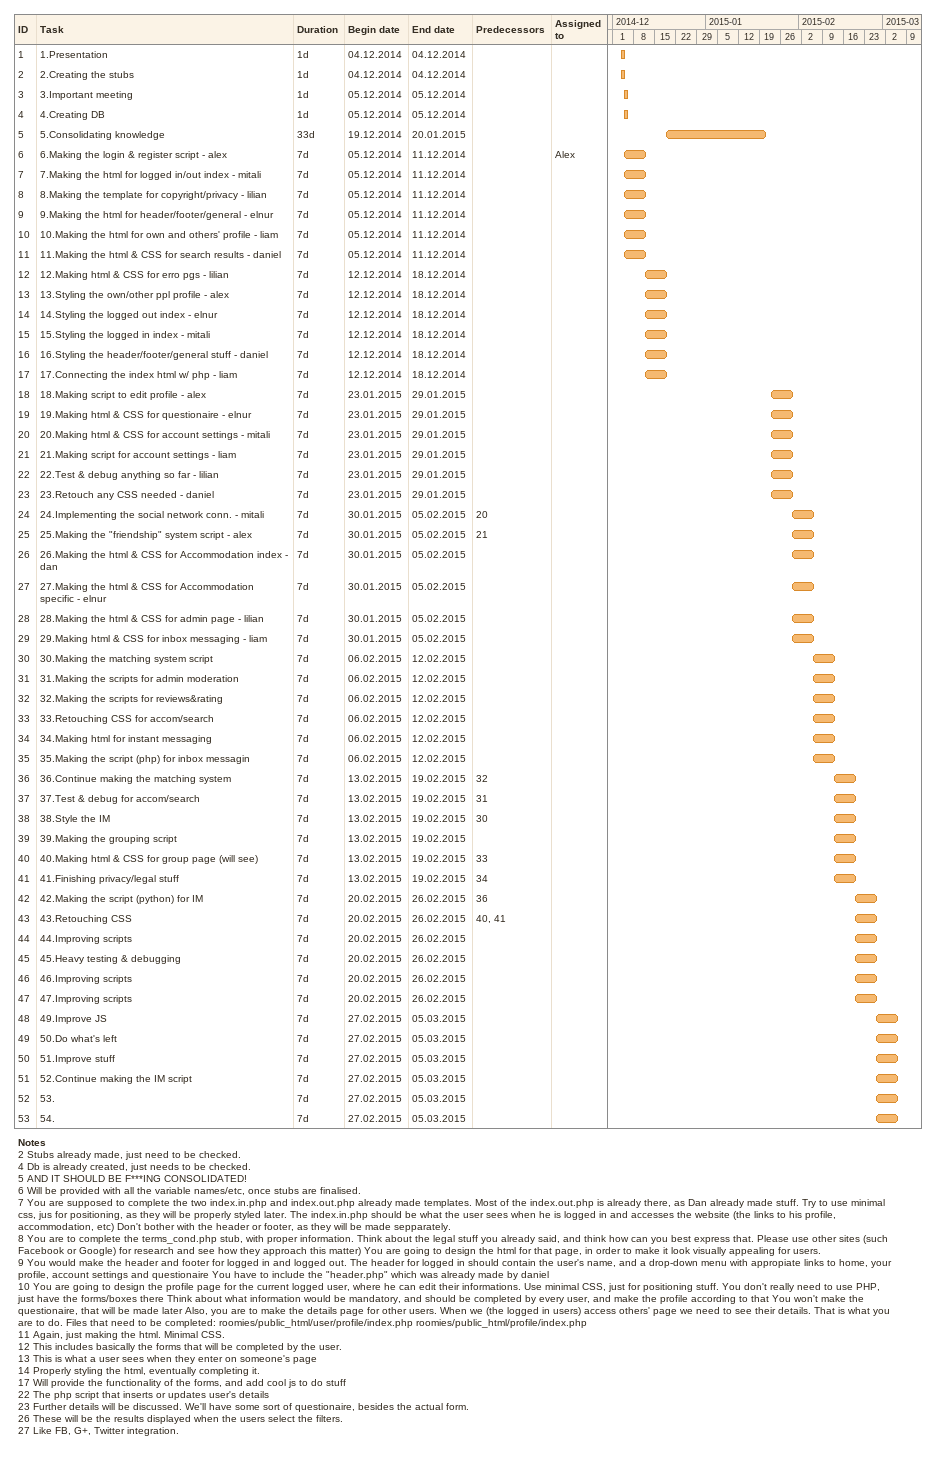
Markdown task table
| ID | Task | Duration | Start | Finish | Predecessors | Resources |
|---|---|---|---|---|---|---|
| 1 | 1.Presentation | 1d | 2014-12-04 | 2014-12-04 |  |  |
| 2 | 2.Creating the stubs | 1d | 2014-12-04 | 2014-12-04 |  |  |
| 3 | 3.Important meeting | 1d | 2014-12-05 | 2014-12-05 |  |  |
| 4 | 4.Creating DB | 1d | 2014-12-05 | 2014-12-05 |  |  |
| 5 | 5.Consolidating knowledge | 33d | 2014-12-19 | 2015-01-20 |  |  |
| 6 | 6.Making the login & register script - alex | 7d | 2014-12-05 | 2014-12-11 |  | Alex |
| 7 | 7.Making the html for logged in/out index - mitali | 7d | 2014-12-05 | 2014-12-11 |  |  |
| 8 | 8.Making the template for copyright/privacy - lilian | 7d | 2014-12-05 | 2014-12-11 |  |  |
| 9 | 9.Making the html for header/footer/general - elnur | 7d | 2014-12-05 | 2014-12-11 |  |  |
| 10 | 10.Making the html for own and others' profile - liam | 7d | 2014-12-05 | 2014-12-11 |  |  |
| 11 | 11.Making the html & CSS for search results - daniel | 7d | 2014-12-05 | 2014-12-11 |  |  |
| 12 | 12.Making html & CSS for erro pgs - lilian | 7d | 2014-12-12 | 2014-12-18 |  |  |
| 13 | 13.Styling the own/other ppl profile - alex | 7d | 2014-12-12 | 2014-12-18 |  |  |
| 14 | 14.Styling the logged out index - elnur | 7d | 2014-12-12 | 2014-12-18 |  |  |
| 15 | 15.Styling the logged in index - mitali | 7d | 2014-12-12 | 2014-12-18 |  |  |
| 16 | 16.Styling the header/footer/general stuff - daniel | 7d | 2014-12-12 | 2014-12-18 |  |  |
| 17 | 17.Connecting the index html w/ php - liam | 7d | 2014-12-12 | 2014-12-18 |  |  |
| 18 | 18.Making script to edit profile - alex | 7d | 2015-01-23 | 2015-01-29 |  |  |
| 19 | 19.Making html & CSS for questionaire - elnur | 7d | 2015-01-23 | 2015-01-29 |  |  |
| 20 | 20.Making html & CSS for account settings - mitali | 7d | 2015-01-23 | 2015-01-29 |  |  |
| 21 | 21.Making script for account settings - liam | 7d | 2015-01-23 | 2015-01-29 |  |  |
| 22 | 22.Test & debug anything so far - lilian | 7d | 2015-01-23 | 2015-01-29 |  |  |
| 23 | 23.Retouch any CSS needed - daniel | 7d | 2015-01-23 | 2015-01-29 |  |  |
| 24 | 24.Implementing the social network conn. - mitali | 7d | 2015-01-30 | 2015-02-05 | 20 |  |
| 25 | 25.Making the "friendship" system script - alex | 7d | 2015-01-30 | 2015-02-05 | 21 |  |
| 26 | 26.Making the html & CSS for Accommodation index - dan | 7d | 2015-01-30 | 2015-02-05 |  |  |
| 27 | 27.Making the html & CSS for Accommodation specific - elnur | 7d | 2015-01-30 | 2015-02-05 |  |  |
| 28 | 28.Making the html & CSS for admin page - lilian | 7d | 2015-01-30 | 2015-02-05 |  |  |
| 29 | 29.Making html & CSS for inbox messaging - liam | 7d | 2015-01-30 | 2015-02-05 |  |  |
| 30 | 30.Making the matching system script | 7d | 2015-02-06 | 2015-02-12 |  |  |
| 31 | 31.Making the scripts for admin moderation | 7d | 2015-02-06 | 2015-02-12 |  |  |
| 32 | 32.Making the scripts for reviews&rating | 7d | 2015-02-06 | 2015-02-12 |  |  |
| 33 | 33.Retouching CSS for accom/search | 7d | 2015-02-06 | 2015-02-12 |  |  |
| 34 | 34.Making html for instant messaging | 7d | 2015-02-06 | 2015-02-12 |  |  |
| 35 | 35.Making the script (php) for inbox messagin | 7d | 2015-02-06 | 2015-02-12 |  |  |
| 36 | 36.Continue making the matching system | 7d | 2015-02-13 | 2015-02-19 | 32 |  |
| 37 | 37.Test & debug for accom/search | 7d | 2015-02-13 | 2015-02-19 | 31 |  |
| 38 | 38.Style the IM | 7d | 2015-02-13 | 2015-02-19 | 30 |  |
| 39 | 39.Making the grouping script | 7d | 2015-02-13 | 2015-02-19 |  |  |
| 40 | 40.Making html & CSS for group page (will see) | 7d | 2015-02-13 | 2015-02-19 | 33 |  |
| 41 | 41.Finishing privacy/legal stuff | 7d | 2015-02-13 | 2015-02-19 | 34 |  |
| 42 | 42.Making the script (python) for IM | 7d | 2015-02-20 | 2015-02-26 | 36 |  |
| 43 | 43.Retouching CSS | 7d | 2015-02-20 | 2015-02-26 | 40, 41 |  |
| 44 | 44.Improving scripts | 7d | 2015-02-20 | 2015-02-26 |  |  |
| 45 | 45.Heavy testing & debugging | 7d | 2015-02-20 | 2015-02-26 |  |  |
| 46 | 46.Improving scripts | 7d | 2015-02-20 | 2015-02-26 |  |  |
| 47 | 47.Improving scripts | 7d | 2015-02-20 | 2015-02-26 |  |  |
| 48 | 49.Improve JS | 7d | 2015-02-27 | 2015-03-05 |  |  |
| 49 | 50.Do what's left | 7d | 2015-02-27 | 2015-03-05 |  |  |
| 50 | 51.Improve stuff | 7d | 2015-02-27 | 2015-03-05 |  |  |
| 51 | 52.Continue making the IM script | 7d | 2015-02-27 | 2015-03-05 |  |  |
| 52 | 53. | 7d | 2015-02-27 | 2015-03-05 |  |  |
| 53 | 54. | 7d | 2015-02-27 | 2015-03-05 |  |  |

Notes
- 2: Stubs already made, just need to be checked.
- 4: Db is already created, just needs to be checked.
- 5: AND IT SHOULD BE F***ING CONSOLIDATED!
- 6: Will be provided with all the variable names/etc, once stubs are finalised.
- 7: You are supposed to complete the two index.in.php and index.out.php already made templates. Most of the index.out.php is already there, as Dan already made stuff. Try to use minimal css, jus for positioning, as they will be properly styled later. The index.in.php should be what the user sees when he is logged in and accesses the website (the links to his profile, accommodation, etc) Don't bother with the header or footer, as they will be made sepparately.
- 8: You are to complete the terms_cond.php stub, with proper information. Think about the legal stuff you already said, and think how can you best express that. Please use other sites (such Facebook or Google) for research and see how they approach this matter) You are going to design the html for that page, in order to make it look visually appealing for users.
- 9: You would make the header and footer for logged in and logged out. The header for logged in should contain the user's name, and a drop-down menu with appropiate links to home, your profile, account settings and questionaire You have to include the "header.php" which was already made by daniel
- 10: You are going to design the profile page for the current logged user, where he can edit their informations. Use minimal CSS, just for positioning stuff. You don't really need to use PHP, just have the forms/boxes there Think about what information would be mandatory, and should be completed by every user, and make the profile according to that You won't make the questionaire, that will be made later Also, you are to make the details page for other users. When we (the logged in users) access others' page we need to see their details. That is what you are to do. Files that need to be completed: roomies/public_html/user/profile/index.php roomies/public_html/profile/index.php
- 11: Again, just making the html. Minimal CSS.
- 12: This includes basically the forms that will be completed by the user.
- 13: This is what a user sees when they enter on someone's page
- 14: Properly styling the html, eventually completing it.
- 17: Will provide the functionality of the forms, and add cool js to do stuff
- 22: The php script that inserts or updates user's details
- 23: Further details will be discussed. We'll have some sort of questionaire, besides the actual form.
- 26: These will be the results displayed when the users select the filters.
- 27: Like FB, G+, Twitter integration.
